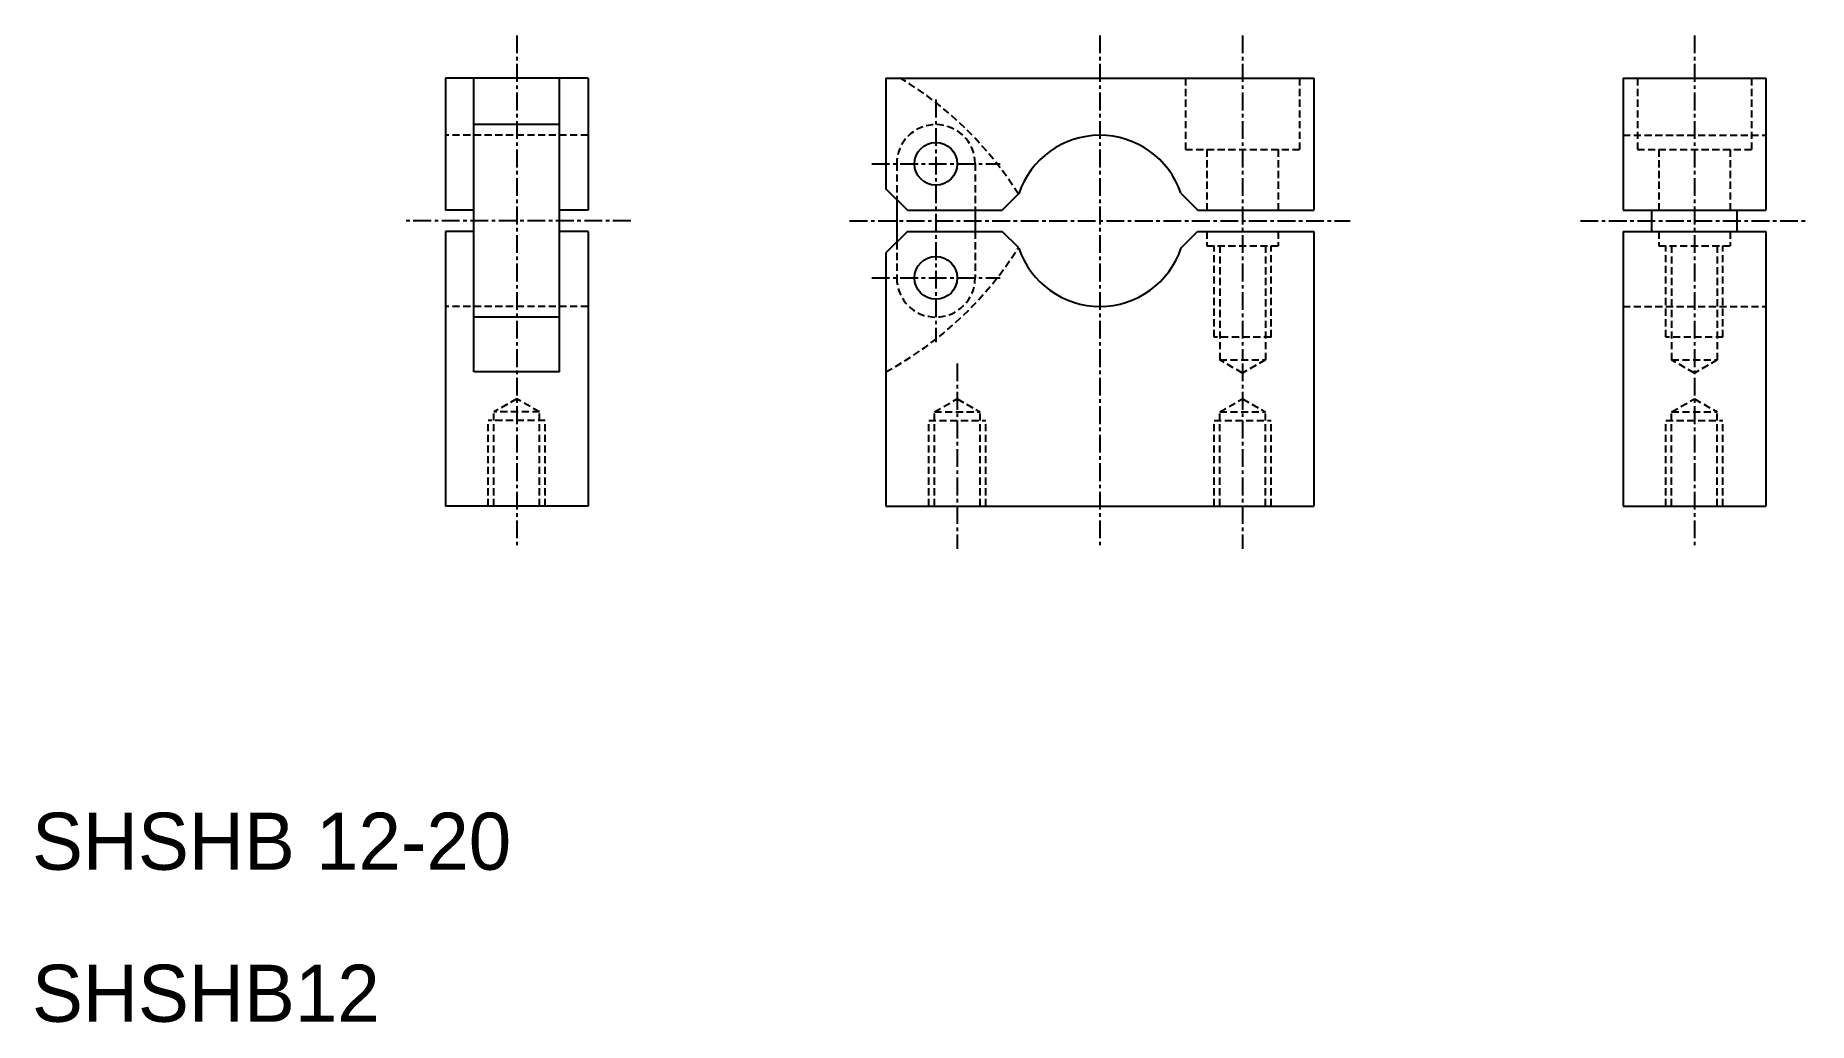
# Model space of a CAD drawing. Extents: x 56 to 180, y 47 to 116.
import ezdxf

# ---------------------------------------------------------------- set-up
doc = ezdxf.new("R2010")
doc.units = 0
doc.linetypes.add('CENTER', pattern=[2, 1.25, -0.25, 0.25, -0.25])
doc.linetypes.add('DASHED', pattern=[0.75, 0.5, -0.25])
doc.layers.get('0').update_dxf_attribs({"linetype": 'CONTINUOUS'})
doc.layers.add('CENTER', color=1, linetype='CENTER')

msp = doc.modelspace()

# ---------------------------------------------------------------- linework, layer by layer
at = {"color": 7, "linetype": 'CONTINUOUS'}
for p, q in [((84.76, 112.79), (84.76, 103.54)), ((94.76, 112.79), (84.76, 112.79)), ((86.76, 92.2), (86.76, 112.79)), ((92.76, 92.2), (92.76, 112.79)), ((94.76, 112.79), (94.76, 103.54)), ((115.65, 112.79), (145.65, 112.79)), ((115.65, 112.79), (115.65, 105.04)), ((145.65, 112.79), (145.65, 103.54)), ((167.33, 112.79), (167.33, 103.54)), ((167.33, 112.79), (177.33, 112.79)), ((177.33, 112.79), (177.33, 103.54)), ((92.76, 109.54), (86.76, 109.54)), ((117.15, 103.54), (115.65, 105.04)), ((124.96, 104.7), (123.8, 103.54)), ((136.33, 104.73), (137.52, 103.54)), ((86.76, 103.54), (84.76, 103.54)), ((94.76, 103.54), (92.76, 103.54)), ((116.4, 104.29), (116.4, 101.29)), ((117.15, 103.54), (123.8, 103.54)), ((121.9, 103.54), (121.9, 102.04)), ((137.52, 103.54), (145.65, 103.54)), ((167.33, 103.54), (177.33, 103.54)), ((169.33, 102.04), (169.33, 103.54)), ((175.33, 102.04), (175.33, 103.54)), ((84.76, 102.04), (84.76, 82.79)), ((86.76, 102.04), (84.76, 102.04)), ((94.76, 102.04), (92.76, 102.04)), ((94.76, 102.04), (94.76, 82.79)), ((117.15, 102.04), (115.65, 100.54)), ((117.15, 102.04), (123.8, 102.04)), ((124.96, 100.89), (123.8, 102.04)), ((136.34, 100.89), (137.49, 102.04)), ((137.49, 102.04), (145.65, 102.04)), ((145.65, 102.04), (145.65, 82.79)), ((167.33, 102.04), (167.33, 82.79)), ((167.33, 102.04), (177.33, 102.04)), ((177.33, 102.04), (177.33, 82.79)), ((115.65, 100.54), (115.65, 82.79)), ((92.76, 96.04), (86.76, 96.04)), ((92.76, 92.2), (86.76, 92.2)), ((94.76, 82.79), (84.76, 82.79)), ((115.65, 82.79), (145.65, 82.79)), ((167.33, 82.79), (177.33, 82.79))]:
    msp.add_line(p, q, dxfattribs=at)
at = {"color": 3, "linetype": 'DASHED'}
for p, q in [((136.65, 112.79), (136.65, 107.79)), ((144.65, 112.79), (144.65, 107.79)), ((168.33, 112.79), (168.33, 107.79)), ((176.33, 112.79), (176.33, 107.79)), ((94.76, 108.79), (84.76, 108.79)), ((167.33, 108.79), (177.33, 108.79)), ((136.65, 107.79), (144.65, 107.79)), ((138.15, 107.79), (138.15, 103.54)), ((143.15, 107.79), (143.15, 103.54)), ((168.33, 107.79), (176.33, 107.79)), ((169.83, 107.79), (169.83, 103.54)), ((174.83, 107.79), (174.83, 103.54)), ((116.4, 106.79), (116.4, 104.29)), ((121.9, 106.79), (121.9, 103.54)), ((121.9, 102.04), (121.9, 98.79)), ((138.15, 102.04), (138.15, 101.04)), ((143.15, 102.04), (143.15, 101.04)), ((169.83, 102.04), (169.83, 101.04)), ((174.83, 102.04), (174.83, 101.04)), ((116.4, 101.29), (116.4, 98.79)), ((138.15, 101.04), (143.15, 101.04)), ((138.65, 94.64), (138.65, 101.04)), ((139.05, 101.04), (139.05, 93.04)), ((142.25, 101.04), (142.25, 93.04)), ((142.65, 94.64), (142.65, 101.04)), ((169.83, 101.04), (174.83, 101.04)), ((170.33, 94.64), (170.33, 101.04)), ((170.73, 101.04), (170.73, 93.04)), ((173.93, 101.04), (173.93, 93.04)), ((174.33, 94.64), (174.33, 101.04)), ((94.76, 96.79), (84.76, 96.79)), ((167.33, 96.79), (177.33, 96.79)), ((142.65, 94.64), (138.65, 94.64)), ((174.33, 94.64), (170.33, 94.64)), ((139.05, 93.04), (142.25, 93.04)), ((140.65, 92.12), (139.05, 93.04)), ((142.25, 93.04), (140.65, 92.12)), ((170.73, 93.04), (173.93, 93.04)), ((172.33, 92.12), (170.73, 93.04)), ((173.93, 93.04), (172.33, 92.12)), ((89.76, 90.31), (88.16, 89.39)), ((91.36, 89.39), (89.76, 90.31)), ((119.05, 89.39), (120.65, 90.31)), ((120.65, 90.31), (122.25, 89.39)), ((139.05, 89.39), (140.65, 90.31)), ((140.65, 90.31), (142.25, 89.39)), ((170.73, 89.39), (172.33, 90.31)), ((172.33, 90.31), (173.93, 89.39)), ((91.76, 88.79), (87.76, 88.79)), ((87.76, 82.79), (87.76, 88.79)), ((91.36, 89.39), (88.16, 89.39)), ((88.16, 82.79), (88.16, 89.39)), ((91.36, 82.79), (91.36, 89.39)), ((91.76, 82.79), (91.76, 88.79)), ((118.65, 82.79), (118.65, 88.79)), ((118.65, 88.79), (122.65, 88.79)), ((119.05, 82.79), (119.05, 89.39)), ((119.05, 89.39), (122.25, 89.39)), ((122.25, 82.79), (122.25, 89.39)), ((122.65, 82.79), (122.65, 88.79)), ((138.65, 82.79), (138.65, 88.79)), ((138.65, 88.79), (142.65, 88.79)), ((139.05, 82.79), (139.05, 89.39)), ((139.05, 89.39), (142.25, 89.39)), ((142.25, 82.79), (142.25, 89.39)), ((142.65, 82.79), (142.65, 88.79)), ((170.33, 82.79), (170.33, 88.79)), ((170.33, 88.79), (174.33, 88.79)), ((170.73, 82.79), (170.73, 89.39)), ((170.73, 89.39), (173.93, 89.39)), ((173.93, 82.79), (173.93, 89.39)), ((174.33, 82.79), (174.33, 88.79))]:
    msp.add_line(p, q, dxfattribs=at)
at = {"color": 7, "linetype": 'CONTINUOUS'}
for centre in [(119.15, 106.79), (119.15, 98.79)]:
    msp.add_circle(centre, 1.5, dxfattribs=at)
at = {"color": 3, "linetype": 'DASHED'}
for centre, radius, start, end in [((103.75, 91.39), 25, 32.0794, 58.8704), ((119.15, 106.79), 2.75, 0, 180), ((103.75, 114.19), 25, 298.4245, 327.9206), ((119.15, 98.79), 2.75, 180, 0)]:
    msp.add_arc(centre, radius, start, end, dxfattribs=at)
at = {"color": 7, "linetype": 'CONTINUOUS'}
for start, end in [(18.8644, 161.4887), (198.5113, 341.564)]:
    msp.add_arc((130.65, 102.79), 6, start, end, dxfattribs=at)
at = {"layer": 'CENTER', "color": 1, "linetype": 'CENTER'}
for p, q in [((89.76, 115.79), (89.76, 79.79)), ((130.65, 115.79), (130.65, 79.79)), ((140.65, 115.79), (140.65, 93.04)), ((172.33, 115.79), (172.33, 79.79)), ((119.15, 111.29), (119.15, 94.29)), ((114.65, 106.79), (123.65, 106.79)), ((97.76, 102.79), (81.76, 102.79)), ((113.1, 102.79), (148.2, 102.79)), ((164.33, 102.79), (180.33, 102.79)), ((114.65, 98.79), (123.65, 98.79)), ((120.65, 92.79), (120.65, 79.79)), ((140.65, 92.79), (140.65, 79.79))]:
    msp.add_line(p, q, dxfattribs=at)

# ---------------------------------------------------------------- texts
at = {"color": 7, "linetype": 'CONTINUOUS'}
for s, p in [('SHSHB 12-20', (55.78, 57.29)), ('SHSHB12', (55.78, 46.63))]:
    msp.add_text(s, height=4, dxfattribs=at).set_placement(p)

doc.saveas('drawing.dxf')
